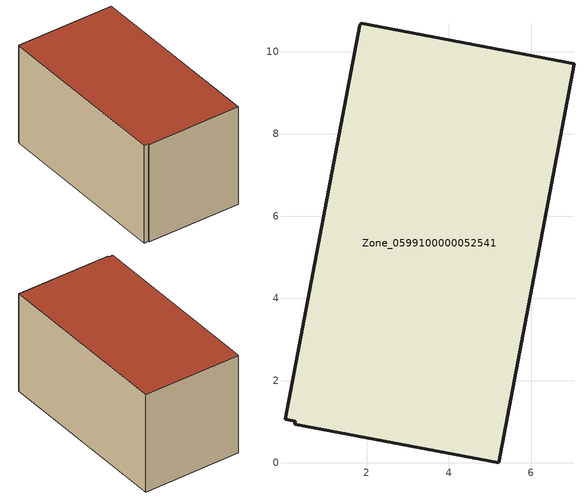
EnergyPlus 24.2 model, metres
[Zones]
Zone_0599100000052541
 floor ground (C_G): 7.04,9.71 5.21,0 0.25,0.94 0.26,1.01 0.01,1.06 1.83,10.64 1.87,10.7 z0
 wall outside (C_F): 0.26,1.01 0.25,0.94 5.21,0 7.04,9.71 1.87,10.7 1.83,10.64 0.01,1.06 0.26,1.01 z0:5.51
 roof outside (C_R): 1.83,10.64 0.01,1.06 0.26,1.01 0.25,0.94 5.21,0 7.04,9.71 1.87,10.7 z5.51
[BUILDING]
Pand.0599100000052541: North Axis=0; Terrain=City; Loads Convergence Tolerance Value=0.04; Temperature Convergence Tolerance Value=0.4; Solar Distribution=FullExterior; Maximum Number of Warmup Days=25; Minimum Number of Warmup Days=1
[Site:Location]
Rotterdam.The.Hague.AP_ZH_NLD Design_Conditions: Latitude=51.96; Longitude=4.45; Time Zone=1; Elevation=-4.5
[SITE:GROUNDTEMPERATURE:BUILDINGSURFACE]
18, 18, 18, 18, 18, 18, 18, 18, 18, 18, 18, 18
[MATERIAL] Thermal Absorptance=0.9; Solar Absorptance=0.7; Visible Absorptance=0.7
Name | Roughness | Thickness | Conductivity | Density | Specific Heat
G.TI.1946-1964 | MediumSmooth | 0.15 | 1 | 540 | 1210
F.TI.1946-1964 | Rough | 0.3 | 0.857143 | 1920 | 840
R.TI.1946-1964 | MediumRough | 0.2 | 0.277778 | 1500 | 1000
[CONSTRUCTION]
C_G: G.TI.1946-1964
C_F: F.TI.1946-1964
C_R: R.TI.1946-1964
[ZONE]
Zone_0599100000052541: Type=1; Multiplier=1; Ceiling Height=Autocalculate; Volume=Autocalculate; Floor Area=autocalculate; Part of Total Floor Area=Yes
[ZONEINFILTRATION:DESIGNFLOWRATE]
Infil_Zone_0599100000052541: Zone or ZoneList or Space or SpaceList=Zone_0599100000052541; Schedule=AlwaysOn; Design Flow Rate Calculation Method=Flow/Area; Flow Rate per Floor Area=0.003; Constant Term Coefficient=1; Temperature Term Coefficient=0; Velocity Term Coefficient=0; Velocity Squared Term Coefficient=0
[HVACTEMPLATE:ZONE:IDEALLOADSAIRSYSTEM]
Zone_0599100000052541: Maximum Heating Supply Air Temperature=50; Minimum Cooling Supply Air Temperature=13; Maximum Heating Supply Air Humidity Ratio=0.0156; Minimum Cooling Supply Air Humidity Ratio=0.0077; Heating Limit=NoLimit; Cooling Limit=NoLimit; Dehumidification Control Type=ConstantSensibleHeatRatio; Cooling Sensible Heat Ratio=0.7; Dehumidification Setpoint=60; Humidification Control Type=None; Humidification Setpoint=30; Outdoor Air Method=None; Outdoor Air Flow Rate per Person=0.00944; Outdoor Air Flow Rate per Zone Floor Area=0; Outdoor Air Flow Rate per Zone=0; Demand Controlled Ventilation Type=None; Outdoor Air Economizer Type=NoEconomizer; Heat Recovery Type=None; Sensible Heat Recovery Effectiveness=0.7; Latent Heat Recovery Effectiveness=0.65
[ZONECONTROL:THERMOSTAT]
ThermostatControl_Zone_0599100000052541: Zone or ZoneList=Zone_0599100000052541; Control Type Schedule=DualSetpointControlType; Control 1=Thermostat_Zone_0599100000052541; Temperature Difference Between Cutout And Setpoint=0
[THERMOSTATSETPOINT:DUALSETPOINT]
Thermostat_Zone_0599100000052541: Heating Setpoint Temperature Schedule=HeatingSetpoint_Zone_0599100000052541; Cooling Setpoint Temperature Schedule=CoolingSetpoint_Zone_0599100000052541
[SCHEDULE:COMPACT]
HeatingSetpoint_Zone_0599100000052541: Through: 12/31, For: AllDays, Until: 24:00, 21
CoolingSetpoint_Zone_0599100000052541: Through: 12/31, For: AllDays, Until: 24:00, 24
DualSetpointControlType: Through: 12/31, For: AllDays, Until: 24:00, 4
AlwaysOn: Through: 12/31, For: AllDays, Until: 24:00, 1
